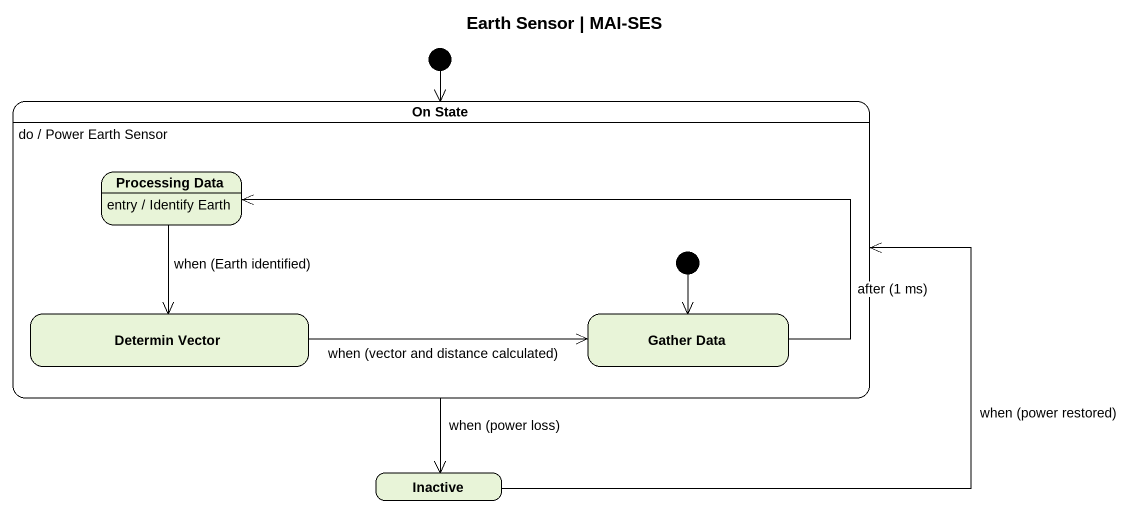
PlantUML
@startuml
title Earth Sensor | MAI-SES
hide empty description
state "On State" as On_State {
  state "Processing Data" as Processing_Data
  Processing_Data : entry / Identify Earth
  state "Determin Vector" as Determin_Vector
  state "Gather Data" as Gather_Data
  [*] --> Gather_Data
}
On_State : do / Power Earth Sensor
state Inactive
[*] --> On_State
On_State --> Inactive : when (power loss)
Processing_Data --> Determin_Vector : when (Earth identified)
Determin_Vector -right-> Gather_Data : when (vector and distance calculated)
Gather_Data -left-> Processing_Data : after (1 ms)
Inactive -up-> On_State : when (power restored)
@enduml
